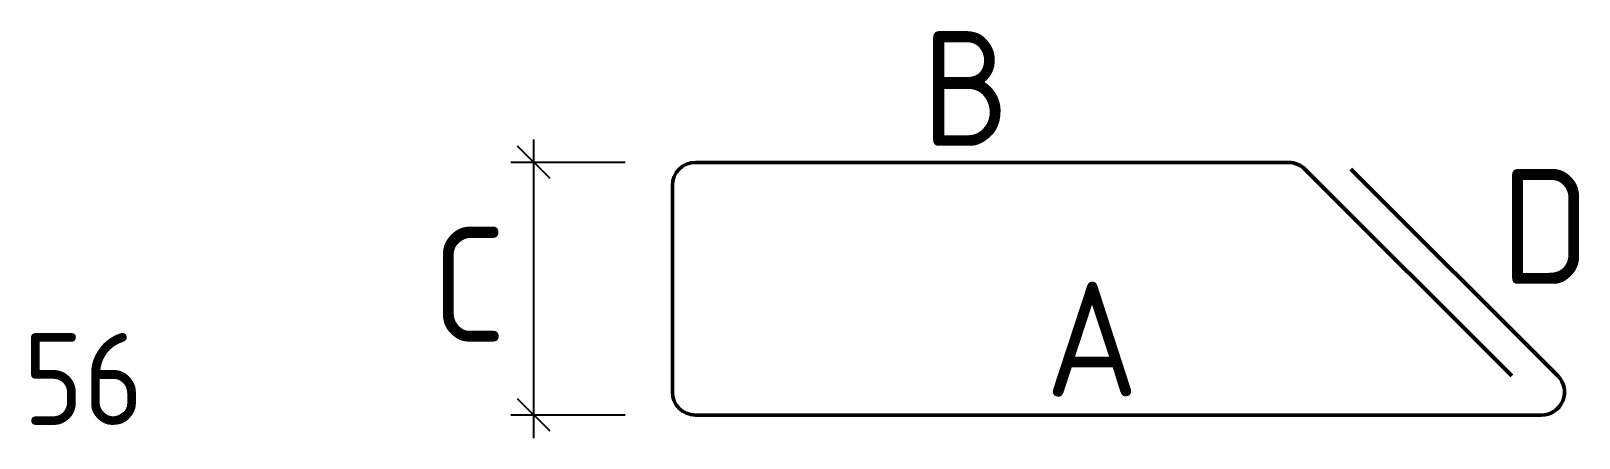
# Model space of a CAD drawing. Extents: x 234219 to 234556, y -49193 to -49105.
import ezdxf
from ezdxf.enums import TextEntityAlignment as Align

# ---------------------------------------------------------------- set-up
doc = ezdxf.new("R2010")
doc.units = 0
doc.layers.add('posedit.mtr.bar', color=7, linetype='Continuous', lineweight=50)
doc.layers.add('posedit.mtr.hidden', color=144, linetype='Continuous', plot=False)
doc.layers.add('posedit.mtr.lenght', color=183, linetype='Continuous')
doc.layers.add('posedit.mtr.text', color=3, linetype='Continuous')
doc.styles.add('posedit.ISOCPEUR', font='isocpeur.ttf', dxfattribs={"width": 0.9})

msp = doc.modelspace()

# ---------------------------------------------------------------- linework, layer by layer
at = {"layer": 'posedit.mtr.bar'}
for p, q in [((234492.54, -49133.17), (234363.59, -49133.17)), ((234496.08, -49134.63), (234541.08, -49179.63)), ((234506.08, -49134.63), (234551.08, -49179.63)), ((234358.59, -49183.17), (234358.59, -49138.17)), ((234547.54, -49188.17), (234363.59, -49188.17))]:
    msp.add_line(p, q, dxfattribs=at)
for centre, start, end in [((234363.59, -49138.17), 90, 180), ((234492.54, -49138.17), 45, 90), ((234547.54, -49183.17), 270, 45), ((234363.59, -49183.17), 180, 270)]:
    msp.add_arc(centre, 5, start, end, dxfattribs=at)
at = {"layer": 'posedit.mtr.lenght'}
for p, q in [((234328.46, -49193.17), (234328.46, -49128.17)), ((234332, -49136.7), (234324.92, -49129.63)), ((234348.32, -49133.17), (234323.46, -49133.17)), ((234332, -49191.7), (234324.92, -49184.63)), ((234348.32, -49188.17), (234323.46, -49188.17))]:
    msp.add_line(p, q, dxfattribs=at)

# ---------------------------------------------------------------- texts
at = {"layer": 'posedit.mtr.hidden', "color": 144, "style": 'posedit.ISOCPEUR', "width": 0.9}
msp.add_text('56', height=20, dxfattribs=at).set_placement((234217.48, -49190.3))
at = {"layer": 'posedit.mtr.text', "style": 'posedit.ISOCPEUR', "width": 0.9}
for tag, p in [('B', (234422.44, -49117.07)), ('A', (234449.81, -49171.61))]:
    msp.add_attdef(tag, text='', height=25, dxfattribs=at).set_placement(p, align=Align.MIDDLE_CENTER)
msp.add_attdef('D', text='', height=25, dxfattribs=at).set_placement((234538.72, -49147.1), align=Align.MIDDLE_LEFT)
msp.add_attdef('C', text='', height=25, dxfattribs=at).set_placement((234322.45, -49159.72), align=Align.MIDDLE_RIGHT)

doc.saveas('drawing.dxf')
